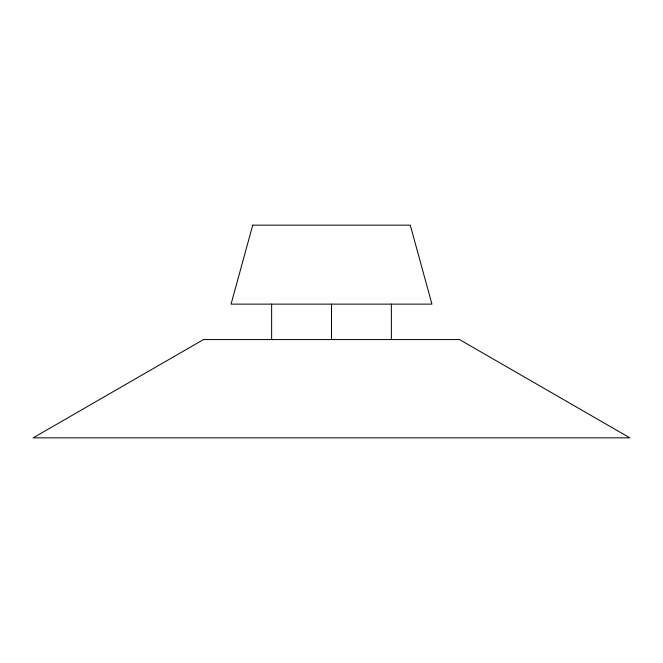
<?xml version="1.0" encoding="UTF-8"?>
<svg xmlns="http://www.w3.org/2000/svg" width="663" height="663" viewBox="0 0 663 663"><rect width="100%" height="100%" fill="white"/><g stroke="black" fill="none" stroke-linecap="round" stroke-linejoin="round"><path stroke-width="0.99" d="M391.369 304.126L391.369 339.572M331.5 304.126L331.5 339.572M271.631 304.126L271.631 339.572M252.727 225.155L231.064 304.126L431.936 304.126L410.273 225.155L252.727 225.155M203.491 339.572L33.15 437.845L629.85 437.845L459.509 339.572L203.491 339.572"/></g></svg>
